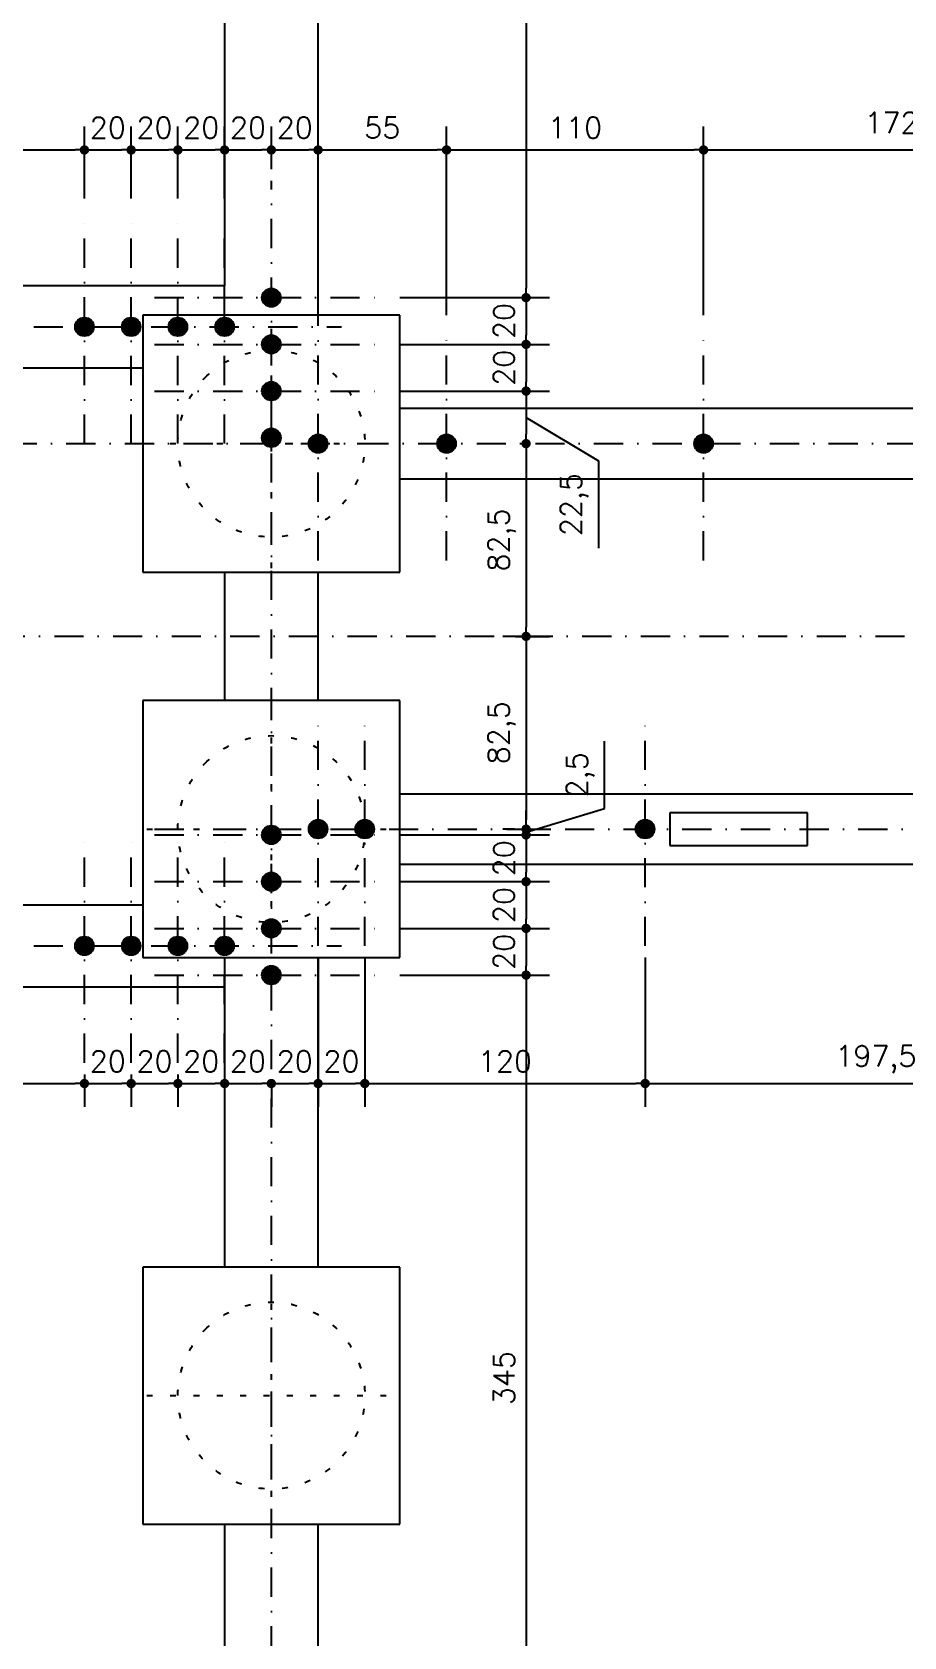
# Model space of a CAD drawing. Extents: x 26375 to 47400, y -1187 to 1911.
# Drawn here: x 28427 to 28801, y 205 to 892 of the extents above; entities that cross this region are included whole.
import ezdxf

# ---------------------------------------------------------------- set-up
doc = ezdxf.new("R2010")
doc.units = 0
doc.header["$LTSCALE"] = 25
doc.linetypes.add('DASHDOT', pattern=[1, 0.5, -0.25, 0, -0.25])
doc.linetypes.add('ESTILO_TQS_0002', pattern=[0.4, 0.1, -0.3])
for name, color, linetype in [('COTA', 1, 'Continuous'), ('EIXO_AUXILIAR', 1, 'DASHDOT'), ('EIXOS', 1, 'DASHDOT'), ('FERRO', 4, 'Continuous'), ('H7', 1, 'Continuous'), ('PROJ', 252, 'Continuous')]:
    doc.layers.add(name, color=color, linetype=linetype)
doc.styles.add('COTA', font='romans.shx')
doc.dimstyles.new('forma', dxfattribs={"dimtxt": 1.8, "dimasz": 0.8, "dimexe": 2, "dimexo": 1, "dimgap": 1, "dimtad": 1, "dimdec": 1, "dimzin": 9, "dimtxsty": 'COTA', "dimblk1": 'DOT', "dimblk2": 'DOT', "dimsah": 1, "dimcen": 0, "dimdle": 1, "dimclrd": 256, "dimclre": 256, "dimclrt": 2, "dimadec": 0, "dimazin": 0, "dimtfac": 1, "dimtdec": 0, "dimtmove": 0, "dimatfit": 3, "dimfxl": 1, "dimtolj": 1, "dimtzin": 0, "dimarcsym": 0})

# ---------------------------------------------------------------- blocks, each defined once
blk = doc.blocks.new('GR-1414')
at = {"layer": 'H7'}
blk.add_hatch(color=256, dxfattribs=at).paths.add_polyline_path([(4, 0, 1), (-4, 0, 1)])
at = {"layer": 'FERRO', "linetype": 'Continuous'}
blk.add_circle((0, 0), 4, dxfattribs=at)
blk = doc.blocks.new('GR-1409')
at = {"layer": 'H7'}
blk.add_hatch(color=256, dxfattribs=at).paths.add_polyline_path([(-4, 0, 1), (4, 0, 1)])
at = {"layer": 'FERRO', "linetype": 'Continuous'}
blk.add_circle((0, 0), 4, dxfattribs=at)
blk = doc.blocks.new('PROJ-FUND')
at = {"layer": 'PROJ'}
for p, q in [((28509.88232900731, 903.0772621536203), (28509.88232900731, 783.0772621536203)), ((28549.88232900731, 770.5772621536203), (28549.88232900731, 903.0772621536203)), ((28509.88232900731, 783.0772621536203), (28294.88232900731, 783.0772621536203)), ((28509.88232900731, 770.5772621536203), (28509.88232900731, 783.0772621536203)), ((28332.38232900731, 748.0772621536203), (28474.88232900731, 748.0772621536203)), ((28837.38232900731, 730.5772621536203), (28584.88232900731, 730.5772621536203)), ((28584.88232900731, 700.5772621536203), (28837.38232900731, 700.5772621536203)), ((28509.88232900731, 660.5772621536203), (28509.88232900731, 605.5772621536203)), ((28549.88232900731, 605.5772621536203), (28549.88232900731, 660.5772621536203)), ((28729.88232900731, 565.5772621536203), (28584.88232900731, 565.5772621536203)), ((28837.38232900731, 565.5772621536203), (28729.88232900731, 565.5772621536203)), ((28584.88232900731, 535.5772621536203), (28729.88232900731, 535.5772621536203)), ((28729.88232900731, 535.5772621536203), (28837.38232900731, 535.5772621536203)), ((28474.88232900731, 518.0772621536203), (28417.38232900731, 518.0772621536203)), ((28509.88232900731, 495.5772621536203), (28509.88232900731, 483.0772621536203)), ((28549.88232900731, 363.0772621536203), (28549.88232900731, 495.5772621536203)), ((28294.88232900731, 483.0772621536203), (28509.88232900731, 483.0772621536203)), ((28509.88232900731, 483.0772621536203), (28509.88232900731, 363.0772621536203)), ((28509.88232900731, 253.0772621536203), (28509.88232900731, 115.5772621536203)), ((28549.88232900731, 115.5772621536203), (28549.88232900731, 253.0772621536203))]:
    blk.add_line(p, q, dxfattribs=at)
at = {"layer": 'PROJ', "linetype": 'Continuous'}
for p, q in [((28584.88232900731, 770.5772621536203), (28474.88232900731, 770.5772621536203)), ((28474.88232900731, 770.5772621536203), (28474.88232900731, 660.5772621536203)), ((28584.88232900731, 660.5772621536203), (28584.88232900731, 770.5772621536203)), ((28474.88232900731, 660.5772621536203), (28584.88232900731, 660.5772621536203)), ((28584.88232900731, 605.5772621536203), (28474.88232900731, 605.5772621536203)), ((28474.88232900731, 605.5772621536203), (28474.88232900731, 495.5772621536203)), ((28584.88232900731, 495.5772621536203), (28584.88232900731, 605.5772621536203)), ((28759.38232900731, 557.5772621536203), (28700.38232900731, 557.5772621536203)), ((28700.38232900731, 557.5772621536203), (28700.38232900731, 543.5772621536203)), ((28759.38232900731, 543.5772621536203), (28759.38232900731, 557.5772621536203)), ((28700.38232900731, 543.5772621536203), (28759.38232900731, 543.5772621536203)), ((28474.88232900731, 495.5772621536203), (28584.88232900731, 495.5772621536203)), ((28584.88232900731, 363.0772621536203), (28474.88232900731, 363.0772621536203)), ((28474.88232900731, 363.0772621536203), (28474.88232900731, 253.0772621536203)), ((28584.88232900731, 253.0772621536203), (28584.88232900731, 363.0772621536203)), ((28474.88232900731, 253.0772621536203), (28584.88232900731, 253.0772621536203))]:
    blk.add_line(p, q, dxfattribs=at)
at = {"layer": 'PROJ', "linetype": 'ESTILO_TQS_0002'}
for p, q in [((28529.88232900731, 662.2572621536202), (28529.88232900731, 768.8972621536203)), ((28476.56232900731, 715.5772621536203), (28583.20232900731, 715.5772621536203)), ((28529.88232900731, 497.2572621536203), (28529.88232900731, 603.8972621536203)), ((28476.56232900731, 550.5772621536203), (28583.20232900731, 550.5772621536203)), ((28529.88232900731, 254.7572621536203), (28529.88232900731, 361.3972621536203)), ((28476.56232900731, 308.0772621536203), (28583.20232900731, 308.0772621536203))]:
    blk.add_line(p, q, dxfattribs=at)
for centre in [(28529.88232900731, 715.5772621536203), (28529.88232900731, 550.5772621536203), (28529.88232900731, 308.0772621536203)]:
    blk.add_ellipse(centre, major_axis=(-28.28427124746251, 28.28427124746251), ratio=0.9999999999999565, start_param=3.926990816987264, end_param=10.21017612416685, dxfattribs=at)
blk = doc.blocks.new('_Dot')
at = {"color": 0, "linetype": 'ByBlock', "lineweight": -2}
blk.add_line((-0.5, 0), (-1, 0), dxfattribs=at)
at = {"color": 0, "linetype": 'ByBlock', "const_width": 0.5}
blk.add_lwpolyline([(-0.25, 0, 1), (0.25, 0, 1)], format="xyb", close=True, dxfattribs=at)
blk = doc.blocks.new('*D869')
at = {"layer": 'COTA', "lineweight": -2, "transparency": 16777216}
for p, q in [((28312.38232899613, 820.5767024530141), (28312.38232899613, 851.2914694436881)), ((28449.88232900102, 820.5767025658442), (28449.88232900102, 851.2914694436881)), ((28316.38232899613, 841.2914694436881), (28445.88232900102, 841.2914694436881))]:
    blk.add_line(p, q, dxfattribs=at)
at = {"layer": 'Defpoints', "color": 0, "transparency": 16777216}
for p in [(28449.88232900102, 841.2914694436881), (28312.38232899613, 815.5767024530141), (28449.88232900102, 815.5767025658442)]:
    blk.add_point(p, dxfattribs=at)
at = {"layer": 'COTA', "lineweight": -2, "transparency": 16777216, "xscale": 4, "yscale": 4, "zscale": 4, "rotation": 180}
blk.add_blockref('_Dot', (28312.38232899613, 841.2914694436881), dxfattribs=at)
at = {"layer": 'COTA', "lineweight": -2, "transparency": 16777216, "xscale": 4, "yscale": 4, "zscale": 4}
blk.add_blockref('_Dot', (28449.88232900102, 841.2914694436881), dxfattribs=at)
at = {"layer": 'COTA', "color": 2, "transparency": 16777216, "insert": (28381.13232899857, 851.648612300831), "char_height": 9, "attachment_point": 5, "style": 'COTA'}
blk.add_mtext('\\A1;137,5 ', dxfattribs=at)
blk = doc.blocks.new('*D870')
at = {"layer": 'COTA', "lineweight": -2, "transparency": 16777216}
for p, q in [((28449.88232900102, 820.5767025658442), (28449.88232900102, 851.2914694436881)), ((28469.88232900102, 820.5767025658442), (28469.88232900102, 851.2914694436881)), ((28453.88232900102, 841.2914694436881), (28465.88232900102, 841.2914694436881))]:
    blk.add_line(p, q, dxfattribs=at)
at = {"layer": 'Defpoints', "color": 0, "transparency": 16777216}
for p in [(28469.88232900102, 841.2914694436881), (28449.88232900102, 815.5767025658442), (28469.88232900102, 815.5767025658442)]:
    blk.add_point(p, dxfattribs=at)
at = {"layer": 'COTA', "lineweight": -2, "transparency": 16777216, "xscale": 4, "yscale": 4, "zscale": 4, "rotation": 180}
blk.add_blockref('_Dot', (28449.88232900102, 841.2914694436881), dxfattribs=at)
at = {"layer": 'COTA', "lineweight": -2, "transparency": 16777216, "xscale": 4, "yscale": 4, "zscale": 4}
blk.add_blockref('_Dot', (28469.88232900102, 841.2914694436881), dxfattribs=at)
at = {"layer": 'COTA', "color": 2, "transparency": 16777216, "insert": (28459.88232900102, 850.7914694436881), "char_height": 9, "attachment_point": 5, "style": 'COTA'}
blk.add_mtext('\\A1;20 ', dxfattribs=at)
blk = doc.blocks.new('*D871')
at = {"layer": 'COTA', "lineweight": -2, "transparency": 16777216}
for p, q in [((28469.88232900102, 820.5767025658442), (28469.88232900102, 851.2914694436881)), ((28489.88232900102, 820.5767025658442), (28489.88232900102, 851.2914694436881)), ((28473.88232900102, 841.2914694436881), (28485.88232900102, 841.2914694436881))]:
    blk.add_line(p, q, dxfattribs=at)
at = {"layer": 'Defpoints', "color": 0, "transparency": 16777216}
for p in [(28489.88232900102, 841.2914694436881), (28469.88232900102, 815.5767025658442), (28489.88232900102, 815.5767025658442)]:
    blk.add_point(p, dxfattribs=at)
at = {"layer": 'COTA', "lineweight": -2, "transparency": 16777216, "xscale": 4, "yscale": 4, "zscale": 4, "rotation": 180}
blk.add_blockref('_Dot', (28469.88232900102, 841.2914694436881), dxfattribs=at)
at = {"layer": 'COTA', "lineweight": -2, "transparency": 16777216, "xscale": 4, "yscale": 4, "zscale": 4}
blk.add_blockref('_Dot', (28489.88232900102, 841.2914694436881), dxfattribs=at)
at = {"layer": 'COTA', "color": 2, "transparency": 16777216, "insert": (28479.88232900102, 850.7914694436881), "char_height": 9, "attachment_point": 5, "style": 'COTA'}
blk.add_mtext('\\A1;20 ', dxfattribs=at)
blk = doc.blocks.new('*D872')
at = {"layer": 'COTA', "lineweight": -2, "transparency": 16777216}
for p, q in [((28489.88232900102, 820.5767025658442), (28489.88232900102, 851.2914694436881)), ((28509.88232900102, 820.5767025677069), (28509.88232900102, 851.2914694436881)), ((28493.88232900102, 841.2914694436881), (28505.88232900102, 841.2914694436881))]:
    blk.add_line(p, q, dxfattribs=at)
at = {"layer": 'Defpoints', "color": 0, "transparency": 16777216}
for p in [(28509.88232900102, 841.2914694436881), (28489.88232900102, 815.5767025658442), (28509.88232900102, 815.5767025677069)]:
    blk.add_point(p, dxfattribs=at)
at = {"layer": 'COTA', "lineweight": -2, "transparency": 16777216, "xscale": 4, "yscale": 4, "zscale": 4, "rotation": 180}
blk.add_blockref('_Dot', (28489.88232900102, 841.2914694436881), dxfattribs=at)
at = {"layer": 'COTA', "lineweight": -2, "transparency": 16777216, "xscale": 4, "yscale": 4, "zscale": 4}
blk.add_blockref('_Dot', (28509.88232900102, 841.2914694436881), dxfattribs=at)
at = {"layer": 'COTA', "color": 2, "transparency": 16777216, "insert": (28499.88232900102, 850.7914694436881), "char_height": 9, "attachment_point": 5, "style": 'COTA'}
blk.add_mtext('\\A1;20 ', dxfattribs=at)
blk = doc.blocks.new('*D873')
at = {"layer": 'COTA', "lineweight": -2, "transparency": 16777216}
for p, q in [((28509.88232900102, 820.5767025677069), (28509.88232900102, 851.2914694436881)), ((28529.88232900029, 833.0767023754252), (28529.88232900029, 851.2914694436881)), ((28513.88232900102, 841.2914694436881), (28525.88232900029, 841.2914694436881))]:
    blk.add_line(p, q, dxfattribs=at)
at = {"layer": 'Defpoints', "color": 0, "transparency": 16777216}
for p in [(28529.88232900029, 841.2914694436881), (28529.88232900029, 828.0767023754252), (28509.88232900102, 815.5767025677069)]:
    blk.add_point(p, dxfattribs=at)
at = {"layer": 'COTA', "lineweight": -2, "transparency": 16777216, "xscale": 4, "yscale": 4, "zscale": 4, "rotation": 180}
blk.add_blockref('_Dot', (28509.88232900102, 841.2914694436881), dxfattribs=at)
at = {"layer": 'COTA', "lineweight": -2, "transparency": 16777216, "xscale": 4, "yscale": 4, "zscale": 4}
blk.add_blockref('_Dot', (28529.88232900029, 841.2914694436881), dxfattribs=at)
at = {"layer": 'COTA', "color": 2, "transparency": 16777216, "insert": (28519.88232900066, 850.7914694436881), "char_height": 9, "attachment_point": 5, "style": 'COTA'}
blk.add_mtext('\\A1;20 ', dxfattribs=at)
blk = doc.blocks.new('*D874')
at = {"layer": 'COTA', "lineweight": -2, "transparency": 16777216}
for p, q in [((28529.88232900029, 833.0767023754252), (28529.88232900029, 851.2914694436881)), ((28549.88232900009, 833.0767023754253), (28549.88232900009, 851.2914694436881)), ((28533.88232900029, 841.2914694436881), (28545.88232900009, 841.2914694436881))]:
    blk.add_line(p, q, dxfattribs=at)
at = {"layer": 'Defpoints', "color": 0, "transparency": 16777216}
for p in [(28549.88232900009, 841.2914694436881), (28529.88232900029, 828.0767023754252), (28549.88232900009, 828.0767023754253)]:
    blk.add_point(p, dxfattribs=at)
at = {"layer": 'COTA', "lineweight": -2, "transparency": 16777216, "xscale": 4, "yscale": 4, "zscale": 4, "rotation": 180}
blk.add_blockref('_Dot', (28529.88232900029, 841.2914694436881), dxfattribs=at)
at = {"layer": 'COTA', "lineweight": -2, "transparency": 16777216, "xscale": 4, "yscale": 4, "zscale": 4}
blk.add_blockref('_Dot', (28549.88232900009, 841.2914694436881), dxfattribs=at)
at = {"layer": 'COTA', "color": 2, "transparency": 16777216, "insert": (28539.88232900019, 850.7914694436881), "char_height": 9, "attachment_point": 5, "style": 'COTA'}
blk.add_mtext('\\A1;20 ', dxfattribs=at)
blk = doc.blocks.new('*D875')
at = {"layer": 'COTA', "lineweight": -2, "transparency": 16777216}
for p, q in [((28604.88232900029, 770.576702566892), (28604.88232900029, 851.2914694436881)), ((28714.88232899989, 770.5767025675905), (28714.88232899989, 851.2914694436881)), ((28608.88232900029, 841.2914694436881), (28710.88232899989, 841.2914694436881))]:
    blk.add_line(p, q, dxfattribs=at)
at = {"layer": 'Defpoints', "color": 0, "transparency": 16777216}
for p in [(28714.88232899989, 841.2914694436881), (28604.88232900029, 765.576702566892), (28714.88232899989, 765.5767025675905)]:
    blk.add_point(p, dxfattribs=at)
at = {"layer": 'COTA', "lineweight": -2, "transparency": 16777216, "xscale": 4, "yscale": 4, "zscale": 4, "rotation": 180}
blk.add_blockref('_Dot', (28604.88232900029, 841.2914694436881), dxfattribs=at)
at = {"layer": 'COTA', "lineweight": -2, "transparency": 16777216, "xscale": 4, "yscale": 4, "zscale": 4}
blk.add_blockref('_Dot', (28714.88232899989, 841.2914694436881), dxfattribs=at)
at = {"layer": 'COTA', "color": 2, "transparency": 16777216, "insert": (28659.88232900009, 850.7914694436881), "char_height": 9, "attachment_point": 5, "style": 'COTA'}
blk.add_mtext('\\A1;110 ', dxfattribs=at)
blk = doc.blocks.new('*D876')
at = {"layer": 'COTA', "lineweight": -2, "transparency": 16777216}
for p, q in [((28714.88232899989, 770.5767025675905), (28714.88232899989, 851.2914694436881)), ((28887.38232900731, 820.5767025695691), (28887.38232900731, 851.2914694436881)), ((28718.88232899989, 841.2914694436881), (28883.38232900731, 841.2914694436881))]:
    blk.add_line(p, q, dxfattribs=at)
at = {"layer": 'Defpoints', "color": 0, "transparency": 16777216}
for p in [(28887.38232900731, 841.2914694436881), (28887.38232900731, 815.5767025695691), (28714.88232899989, 765.5767025675905)]:
    blk.add_point(p, dxfattribs=at)
at = {"layer": 'COTA', "lineweight": -2, "transparency": 16777216, "xscale": 4, "yscale": 4, "zscale": 4, "rotation": 180}
blk.add_blockref('_Dot', (28714.88232899989, 841.2914694436881), dxfattribs=at)
at = {"layer": 'COTA', "lineweight": -2, "transparency": 16777216, "xscale": 4, "yscale": 4, "zscale": 4}
blk.add_blockref('_Dot', (28887.38232900731, 841.2914694436881), dxfattribs=at)
at = {"layer": 'COTA', "color": 2, "transparency": 16777216, "insert": (28801.1323290036, 851.648612300831), "char_height": 9, "attachment_point": 5, "style": 'COTA'}
blk.add_mtext('\\A1;172,5 ', dxfattribs=at)
blk = doc.blocks.new('*D898')
at = {"layer": 'COTA', "lineweight": -2, "transparency": 16777216}
for p, q in [((28549.88232900731, 825.4669771639352), (28549.88232900731, 851.2914694436881)), ((28604.88232900029, 825.4669771639352), (28604.88232900029, 851.2914694436881)), ((28553.88232900731, 841.2914694436881), (28600.88232900029, 841.2914694436881))]:
    blk.add_line(p, q, dxfattribs=at)
at = {"layer": 'Defpoints', "color": 0, "transparency": 16777216}
for p in [(28604.88232900029, 841.2914694436881), (28549.88232900731, 820.4669771639352), (28604.88232900029, 820.4669771639352)]:
    blk.add_point(p, dxfattribs=at)
at = {"layer": 'COTA', "lineweight": -2, "transparency": 16777216, "xscale": 4, "yscale": 4, "zscale": 4, "rotation": 180}
blk.add_blockref('_Dot', (28549.88232900731, 841.2914694436881), dxfattribs=at)
at = {"layer": 'COTA', "lineweight": -2, "transparency": 16777216, "xscale": 4, "yscale": 4, "zscale": 4}
blk.add_blockref('_Dot', (28604.88232900029, 841.2914694436881), dxfattribs=at)
at = {"layer": 'COTA', "color": 2, "transparency": 16777216, "insert": (28577.38232900381, 850.7914694436881), "char_height": 9, "attachment_point": 5, "style": 'COTA'}
blk.add_mtext('\\A1;55 ', dxfattribs=at)
blk = doc.blocks.new('*D907')
at = {"layer": 'COTA', "lineweight": -2, "transparency": 16777216}
for p, q in [((28312.38232899613, 445.5772620370672), (28312.38232899613, 431.6655467054848)), ((28316.38232899613, 441.6655467054848), (28445.88232900102, 441.6655467054848)), ((28449.88232900102, 445.5772621508268), (28449.88232900102, 431.6655467054848))]:
    blk.add_line(p, q, dxfattribs=at)
at = {"layer": 'Defpoints', "color": 0, "transparency": 16777216}
for p in [(28312.38232899613, 450.5772620370672), (28449.88232900102, 450.5772621508268), (28449.88232900102, 441.6655467054848)]:
    blk.add_point(p, dxfattribs=at)
at = {"layer": 'COTA', "lineweight": -2, "transparency": 16777216, "xscale": 4, "yscale": 4, "zscale": 4, "rotation": 180}
blk.add_blockref('_Dot', (28312.38232899613, 441.6655467054848), dxfattribs=at)
at = {"layer": 'COTA', "lineweight": -2, "transparency": 16777216, "xscale": 4, "yscale": 4, "zscale": 4}
blk.add_blockref('_Dot', (28449.88232900102, 441.6655467054848), dxfattribs=at)
at = {"layer": 'COTA', "color": 2, "transparency": 16777216, "insert": (28381.13232899857, 452.0226895626276), "char_height": 9, "attachment_point": 5, "style": 'COTA'}
blk.add_mtext('\\A1;137,5 ', dxfattribs=at)
blk = doc.blocks.new('*D908')
at = {"layer": 'COTA', "lineweight": -2, "transparency": 16777216}
for p, q in [((28449.88232900102, 445.5772621508268), (28449.88232900102, 431.6655467054848)), ((28453.88232900102, 441.6655467054848), (28465.88232900009, 441.6655467054848)), ((28469.88232900009, 445.5772621498954), (28469.88232900009, 431.6655467054848))]:
    blk.add_line(p, q, dxfattribs=at)
at = {"layer": 'Defpoints', "color": 0, "transparency": 16777216}
for p in [(28449.88232900102, 450.5772621508268), (28469.88232900009, 450.5772621498954), (28469.88232900009, 441.6655467054848)]:
    blk.add_point(p, dxfattribs=at)
at = {"layer": 'COTA', "lineweight": -2, "transparency": 16777216, "xscale": 4, "yscale": 4, "zscale": 4, "rotation": 180}
blk.add_blockref('_Dot', (28449.88232900102, 441.6655467054848), dxfattribs=at)
at = {"layer": 'COTA', "lineweight": -2, "transparency": 16777216, "xscale": 4, "yscale": 4, "zscale": 4}
blk.add_blockref('_Dot', (28469.88232900009, 441.6655467054848), dxfattribs=at)
at = {"layer": 'COTA', "color": 2, "transparency": 16777216, "insert": (28459.88232900056, 451.1655467054848), "char_height": 9, "attachment_point": 5, "style": 'COTA'}
blk.add_mtext('\\A1;20 ', dxfattribs=at)
blk = doc.blocks.new('*D909')
at = {"layer": 'COTA', "lineweight": -2, "transparency": 16777216}
for p, q in [((28469.88232900009, 445.5772621498954), (28469.88232900009, 431.6655467054848)), ((28473.88232900009, 441.6655467054848), (28485.88232900102, 441.6655467054848)), ((28489.88232900102, 445.5772621498954), (28489.88232900102, 431.6655467054848))]:
    blk.add_line(p, q, dxfattribs=at)
at = {"layer": 'Defpoints', "color": 0, "transparency": 16777216}
for p in [(28469.88232900009, 450.5772621498954), (28489.88232900102, 450.5772621498954), (28489.88232900102, 441.6655467054848)]:
    blk.add_point(p, dxfattribs=at)
at = {"layer": 'COTA', "lineweight": -2, "transparency": 16777216, "xscale": 4, "yscale": 4, "zscale": 4, "rotation": 180}
blk.add_blockref('_Dot', (28469.88232900009, 441.6655467054848), dxfattribs=at)
at = {"layer": 'COTA', "lineweight": -2, "transparency": 16777216, "xscale": 4, "yscale": 4, "zscale": 4}
blk.add_blockref('_Dot', (28489.88232900102, 441.6655467054848), dxfattribs=at)
at = {"layer": 'COTA', "color": 2, "transparency": 16777216, "insert": (28479.88232900056, 451.1655467054848), "char_height": 9, "attachment_point": 5, "style": 'COTA'}
blk.add_mtext('\\A1;20 ', dxfattribs=at)
blk = doc.blocks.new('*D910')
at = {"layer": 'COTA', "lineweight": -2, "transparency": 16777216}
for p, q in [((28489.88232900102, 445.5772621498954), (28489.88232900102, 431.6655467054848)), ((28493.88232900102, 441.6655467054848), (28505.88232900102, 441.6655467054848)), ((28509.88232900102, 445.5772621501301), (28509.88232900102, 431.6655467054848))]:
    blk.add_line(p, q, dxfattribs=at)
at = {"layer": 'Defpoints', "color": 0, "transparency": 16777216}
for p in [(28489.88232900102, 450.5772621498954), (28509.88232900102, 450.5772621501301), (28509.88232900102, 441.6655467054848)]:
    blk.add_point(p, dxfattribs=at)
at = {"layer": 'COTA', "lineweight": -2, "transparency": 16777216, "xscale": 4, "yscale": 4, "zscale": 4, "rotation": 180}
blk.add_blockref('_Dot', (28489.88232900102, 441.6655467054848), dxfattribs=at)
at = {"layer": 'COTA', "lineweight": -2, "transparency": 16777216, "xscale": 4, "yscale": 4, "zscale": 4}
blk.add_blockref('_Dot', (28509.88232900102, 441.6655467054848), dxfattribs=at)
at = {"layer": 'COTA', "color": 2, "transparency": 16777216, "insert": (28499.88232900102, 451.1655467054848), "char_height": 9, "attachment_point": 5, "style": 'COTA'}
blk.add_mtext('\\A1;20 ', dxfattribs=at)
blk = doc.blocks.new('*D911')
at = {"layer": 'COTA', "lineweight": -2, "transparency": 16777216}
for p, q in [((28509.88232900102, 445.5772621501301), (28509.88232900102, 431.6655467054848)), ((28513.88232900102, 441.6655467054848), (28525.88232900029, 441.6655467054848)), ((28529.88232900029, 439.7816105214628), (28529.88232900029, 431.6655467054848))]:
    blk.add_line(p, q, dxfattribs=at)
at = {"layer": 'Defpoints', "color": 0, "transparency": 16777216}
for p in [(28509.88232900102, 450.5772621501301), (28529.88232900029, 444.7816105214628), (28529.88232900029, 441.6655467054848)]:
    blk.add_point(p, dxfattribs=at)
at = {"layer": 'COTA', "lineweight": -2, "transparency": 16777216, "xscale": 4, "yscale": 4, "zscale": 4, "rotation": 180}
blk.add_blockref('_Dot', (28509.88232900102, 441.6655467054848), dxfattribs=at)
at = {"layer": 'COTA', "lineweight": -2, "transparency": 16777216, "xscale": 4, "yscale": 4, "zscale": 4}
blk.add_blockref('_Dot', (28529.88232900029, 441.6655467054848), dxfattribs=at)
at = {"layer": 'COTA', "color": 2, "transparency": 16777216, "insert": (28519.88232900066, 451.1655467054848), "char_height": 9, "attachment_point": 5, "style": 'COTA'}
blk.add_mtext('\\A1;20 ', dxfattribs=at)
blk = doc.blocks.new('*D912')
at = {"layer": 'COTA', "lineweight": -2, "transparency": 16777216}
for p, q in [((28549.88232899916, 495.5766312770124), (28549.88232899916, 431.6655467054848)), ((28529.88232900029, 439.7816105214628), (28529.88232900029, 431.6655467054848)), ((28533.88232900029, 441.6655467054848), (28545.88232899916, 441.6655467054848))]:
    blk.add_line(p, q, dxfattribs=at)
at = {"layer": 'Defpoints', "color": 0, "transparency": 16777216}
for p in [(28549.88232899916, 500.5766312770124), (28529.88232900029, 444.7816105214628), (28549.88232899916, 441.6655467054848)]:
    blk.add_point(p, dxfattribs=at)
at = {"layer": 'COTA', "lineweight": -2, "transparency": 16777216, "xscale": 4, "yscale": 4, "zscale": 4, "rotation": 180}
blk.add_blockref('_Dot', (28529.88232900029, 441.6655467054848), dxfattribs=at)
at = {"layer": 'COTA', "lineweight": -2, "transparency": 16777216, "xscale": 4, "yscale": 4, "zscale": 4}
blk.add_blockref('_Dot', (28549.88232899916, 441.6655467054848), dxfattribs=at)
at = {"layer": 'COTA', "color": 2, "transparency": 16777216, "insert": (28539.88232899973, 451.1655467054848), "char_height": 9, "attachment_point": 5, "style": 'COTA'}
blk.add_mtext('\\A1;20 ', dxfattribs=at)
blk = doc.blocks.new('*D913')
at = {"layer": 'COTA', "lineweight": -2, "transparency": 16777216}
for p, q in [((28549.88232899916, 495.5766312770124), (28549.88232899916, 431.6655467054848)), ((28569.88232898741, 495.5760004004043), (28569.88232898741, 431.6655467054848)), ((28553.88232899916, 441.6655467054848), (28565.88232898741, 441.6655467054848))]:
    blk.add_line(p, q, dxfattribs=at)
at = {"layer": 'Defpoints', "color": 0, "transparency": 16777216}
for p in [(28549.88232899916, 500.5766312770124), (28569.88232898741, 500.5760004004043), (28569.88232898741, 441.6655467054848)]:
    blk.add_point(p, dxfattribs=at)
at = {"layer": 'COTA', "lineweight": -2, "transparency": 16777216, "xscale": 4, "yscale": 4, "zscale": 4, "rotation": 180}
blk.add_blockref('_Dot', (28549.88232899916, 441.6655467054848), dxfattribs=at)
at = {"layer": 'COTA', "lineweight": -2, "transparency": 16777216, "xscale": 4, "yscale": 4, "zscale": 4}
blk.add_blockref('_Dot', (28569.88232898741, 441.6655467054848), dxfattribs=at)
at = {"layer": 'COTA', "color": 2, "transparency": 16777216, "insert": (28559.88232899328, 451.1655467054848), "char_height": 9, "attachment_point": 5, "style": 'COTA'}
blk.add_mtext('\\A1;20 ', dxfattribs=at)
blk = doc.blocks.new('*D914')
at = {"layer": 'COTA', "lineweight": -2, "transparency": 16777216}
for p, q in [((28569.88232898741, 495.5760004004043), (28569.88232898741, 431.6655467054848)), ((28689.88232900195, 495.5772621508268), (28689.88232900195, 431.6655467054848)), ((28573.88232898741, 441.6655467054848), (28685.88232900195, 441.6655467054848))]:
    blk.add_line(p, q, dxfattribs=at)
at = {"layer": 'Defpoints', "color": 0, "transparency": 16777216}
for p in [(28569.88232898741, 500.5760004004043), (28689.88232900195, 500.5772621508268), (28689.88232900195, 441.6655467054848)]:
    blk.add_point(p, dxfattribs=at)
at = {"layer": 'COTA', "lineweight": -2, "transparency": 16777216, "xscale": 4, "yscale": 4, "zscale": 4, "rotation": 180}
blk.add_blockref('_Dot', (28569.88232898741, 441.6655467054848), dxfattribs=at)
at = {"layer": 'COTA', "lineweight": -2, "transparency": 16777216, "xscale": 4, "yscale": 4, "zscale": 4}
blk.add_blockref('_Dot', (28689.88232900195, 441.6655467054848), dxfattribs=at)
at = {"layer": 'COTA', "color": 2, "transparency": 16777216, "insert": (28629.88232899468, 451.1655467054848), "char_height": 9, "attachment_point": 5, "style": 'COTA'}
blk.add_mtext('\\A1;120 ', dxfattribs=at)
blk = doc.blocks.new('*D915')
at = {"layer": 'COTA', "lineweight": -2, "transparency": 16777216}
for p, q in [((28689.88232900195, 495.5772621508268), (28689.88232900195, 431.6655467054848)), ((28693.88232900195, 441.6655467054848), (28883.38235998377, 441.6655467054848)), ((28887.38235998377, 445.5773384393519), (28887.38235998377, 431.6655467054848))]:
    blk.add_line(p, q, dxfattribs=at)
at = {"layer": 'Defpoints', "color": 0, "transparency": 16777216}
for p in [(28689.88232900195, 500.5772621508268), (28887.38235998377, 450.5773384393519), (28887.38235998377, 441.6655467054848)]:
    blk.add_point(p, dxfattribs=at)
at = {"layer": 'COTA', "lineweight": -2, "transparency": 16777216, "xscale": 4, "yscale": 4, "zscale": 4, "rotation": 180}
blk.add_blockref('_Dot', (28689.88232900195, 441.6655467054848), dxfattribs=at)
at = {"layer": 'COTA', "lineweight": -2, "transparency": 16777216, "xscale": 4, "yscale": 4, "zscale": 4}
blk.add_blockref('_Dot', (28887.38235998377, 441.6655467054848), dxfattribs=at)
at = {"layer": 'COTA', "color": 2, "transparency": 16777216, "insert": (28788.63234449286, 452.0226895626276), "char_height": 9, "attachment_point": 5, "style": 'COTA'}
blk.add_mtext('\\A1;197,5 ', dxfattribs=at)
blk = doc.blocks.new('*D1022')
at = {"layer": 'COTA', "lineweight": -2, "transparency": 16777216}
for p, q in [((28652.57032922135, 1200.577204545128), (28628.91960726766, 1200.577204545128)), ((28638.91960726766, 1196.577204545128), (28638.91960726766, 782.0771551587281)), ((28584.88232899519, 778.0771551587281), (28648.91960726766, 778.0771551587281))]:
    blk.add_line(p, q, dxfattribs=at)
at = {"layer": 'Defpoints', "color": 0, "transparency": 16777216}
for p in [(28657.57032922135, 1200.577204545128), (28579.88232899519, 778.0771551587281), (28638.91960726766, 778.0771551587281)]:
    blk.add_point(p, dxfattribs=at)
at = {"layer": 'COTA', "lineweight": -2, "transparency": 16777216, "xscale": 4, "yscale": 4, "zscale": 4}
for p, rotation in [((28638.91960726766, 1200.577204545128), 90), ((28638.91960726766, 778.0771551587281), 270)]:
    blk.add_blockref('_Dot', p, dxfattribs=dict(at, rotation=rotation))
at = {"layer": 'COTA', "color": 2, "transparency": 16777216, "insert": (28628.56246441051, 989.3271798519197), "char_height": 9, "attachment_point": 5, "rotation": 90, "style": 'COTA'}
blk.add_mtext('\\A1;422,5 ', dxfattribs=at)
blk = doc.blocks.new('*D1023')
at = {"layer": 'COTA', "lineweight": -2, "transparency": 16777216}
for p, q in [((28584.88232899519, 778.0771551587281), (28648.9196072677, 778.0771551587281)), ((28638.9196072677, 774.0771551587281), (28638.9196072677, 762.0771551587279)), ((28584.88232899519, 758.0771551587279), (28648.9196072677, 758.0771551587279))]:
    blk.add_line(p, q, dxfattribs=at)
at = {"layer": 'Defpoints', "color": 0, "transparency": 16777216}
for p in [(28579.88232899519, 778.0771551587281), (28579.88232899519, 758.0771551587279), (28638.9196072677, 758.0771551587279)]:
    blk.add_point(p, dxfattribs=at)
at = {"layer": 'COTA', "lineweight": -2, "transparency": 16777216, "xscale": 4, "yscale": 4, "zscale": 4}
for p, rotation in [((28638.9196072677, 778.0771551587281), 90), ((28638.9196072677, 758.0771551587279), 270)]:
    blk.add_blockref('_Dot', p, dxfattribs=dict(at, rotation=rotation))
at = {"layer": 'COTA', "color": 2, "transparency": 16777216, "insert": (28629.41960726769, 768.077155158728), "char_height": 9, "attachment_point": 5, "rotation": 90, "style": 'COTA'}
blk.add_mtext('\\A1;20 ', dxfattribs=at)
blk = doc.blocks.new('*D1024')
at = {"layer": 'COTA', "lineweight": -2, "transparency": 16777216}
for p, q in [((28584.88232899519, 758.0771551587279), (28648.91960726773, 758.0771551587279)), ((28638.91960726773, 754.0771551587279), (28638.91960726773, 742.0771551587279)), ((28584.88232900221, 738.0771551587279), (28648.91960726773, 738.0771551587279))]:
    blk.add_line(p, q, dxfattribs=at)
at = {"layer": 'Defpoints', "color": 0, "transparency": 16777216}
for p in [(28579.88232899519, 758.0771551587279), (28579.88232900221, 738.0771551587279), (28638.91960726773, 738.0771551587279)]:
    blk.add_point(p, dxfattribs=at)
at = {"layer": 'COTA', "lineweight": -2, "transparency": 16777216, "xscale": 4, "yscale": 4, "zscale": 4}
for p, rotation in [((28638.91960726773, 758.0771551587279), 90), ((28638.91960726773, 738.0771551587279), 270)]:
    blk.add_blockref('_Dot', p, dxfattribs=dict(at, rotation=rotation))
at = {"layer": 'COTA', "color": 2, "transparency": 16777216, "insert": (28629.41960726772, 748.0771551587279), "char_height": 9, "attachment_point": 5, "rotation": 90, "style": 'COTA'}
blk.add_mtext('\\A1;20 ', dxfattribs=at)
blk = doc.blocks.new('*D1025')
at = {"layer": 'COTA', "lineweight": -2, "transparency": 16777216}
for p, q in [((28584.88232900221, 738.0771551587279), (28648.91960726777, 738.0771551587279)), ((28638.91960726777, 734.0771551587279), (28638.91960726777, 719.5773317503156)), ((28638.91960726777, 726.8272434545217), (28669.91960726772, 708.2301346327635)), ((28643.91959911504, 715.5773317503156), (28648.91960726777, 715.5773317503156)), ((28669.91960726772, 708.2301346327635), (28669.91960726772, 670.801563204192))]:
    blk.add_line(p, q, dxfattribs=at)
at = {"layer": 'Defpoints', "color": 0, "transparency": 16777216}
for p in [(28579.88232900221, 738.0771551587279), (28638.91959911504, 715.5773317503156), (28638.91960726777, 715.5773317503156)]:
    blk.add_point(p, dxfattribs=at)
at = {"layer": 'COTA', "lineweight": -2, "transparency": 16777216, "xscale": 4, "yscale": 4, "zscale": 4}
for p, rotation in [((28638.91960726777, 738.0771551587279), 90), ((28638.91960726777, 715.5773317503156), 270)]:
    blk.add_blockref('_Dot', p, dxfattribs=dict(at, rotation=rotation))
at = {"layer": 'COTA', "color": 2, "transparency": 16777216, "insert": (28659.56246441057, 689.5158489184696), "char_height": 9, "attachment_point": 5, "rotation": 90, "style": 'COTA'}
blk.add_mtext('\\A1;22,5 ', dxfattribs=at)
blk = doc.blocks.new('*D1026')
at = {"layer": 'COTA', "lineweight": -2, "transparency": 16777216}
for p, q in [((28643.91959911504, 715.5773317503156), (28648.91960726779, 715.5773317503156)), ((28638.91960726779, 711.5773317503156), (28638.91960726779, 637.077322677496)), ((28634.41960726778, 633.077322677496), (28648.91960726779, 633.077322677496))]:
    blk.add_line(p, q, dxfattribs=at)
at = {"layer": 'Defpoints', "color": 0, "transparency": 16777216}
for p in [(28638.91959911504, 715.5773317503156), (28629.41960726778, 633.077322677496), (28638.91960726779, 633.077322677496)]:
    blk.add_point(p, dxfattribs=at)
at = {"layer": 'COTA', "lineweight": -2, "transparency": 16777216, "xscale": 4, "yscale": 4, "zscale": 4}
for p, rotation in [((28638.91960726779, 715.5773317503156), 90), ((28638.91960726779, 633.077322677496), 270)]:
    blk.add_blockref('_Dot', p, dxfattribs=dict(at, rotation=rotation))
at = {"layer": 'COTA', "color": 2, "transparency": 16777216, "insert": (28628.56246441064, 674.3273272138975), "char_height": 9, "attachment_point": 5, "rotation": 90, "style": 'COTA'}
blk.add_mtext('\\A1;82,5 ', dxfattribs=at)
blk = doc.blocks.new('*D1027')
at = {"layer": 'COTA', "lineweight": -2, "transparency": 16777216}
for p, q in [((28672.49103583923, 559.3986631446064), (28672.49103583923, 588.2558060017493)), ((28638.9196072678, 549.3272345731779), (28672.49103583923, 559.3986631446064)), ((28638.9196072678, 554.5773136046922), (28638.9196072678, 558.5773136046922)), ((28632.34542197893, 550.5773136046922), (28648.9196072678, 550.5773136046922)), ((28638.9196072678, 550.5773136046922), (28638.9196072678, 548.0771555416634)), ((28638.9196072678, 550.5773136046922), (28638.9196072678, 548.0771555416634)), ((28584.88232900923, 548.0771555416634), (28648.9196072678, 548.0771555416634)), ((28638.9196072678, 544.0771555416634), (28638.9196072678, 540.0771555416634))]:
    blk.add_line(p, q, dxfattribs=at)
at = {"layer": 'Defpoints', "color": 0, "transparency": 16777216}
for p in [(28627.34542197893, 550.5773136046922), (28579.88232900923, 548.0771555416634), (28638.9196072678, 548.0771555416634)]:
    blk.add_point(p, dxfattribs=at)
at = {"layer": 'COTA', "lineweight": -2, "transparency": 16777216, "xscale": 4, "yscale": 4, "zscale": 4}
for p, rotation in [((28638.9196072678, 550.5773136046922), 270), ((28638.9196072678, 548.0771555416634), 90)]:
    blk.add_blockref('_Dot', p, dxfattribs=dict(at, rotation=rotation))
at = {"layer": 'COTA', "color": 2, "transparency": 16777216, "insert": (28662.13389298208, 573.8272345731697), "char_height": 9, "attachment_point": 5, "rotation": 90, "style": 'COTA'}
blk.add_mtext('\\A1;2,5 ', dxfattribs=at)
blk = doc.blocks.new('*D1028')
at = {"layer": 'COTA', "lineweight": -2, "transparency": 16777216}
for p, q in [((28584.88232900923, 548.0771555416634), (28648.91960726785, 548.0771555416634)), ((28638.91960726785, 544.0771555416634), (28638.91960726785, 532.0771555416634)), ((28584.88232900923, 528.0771555416634), (28648.91960726785, 528.0771555416634))]:
    blk.add_line(p, q, dxfattribs=at)
at = {"layer": 'Defpoints', "color": 0, "transparency": 16777216}
for p in [(28579.88232900923, 548.0771555416634), (28579.88232900923, 528.0771555416634), (28638.91960726785, 528.0771555416634)]:
    blk.add_point(p, dxfattribs=at)
at = {"layer": 'COTA', "lineweight": -2, "transparency": 16777216, "xscale": 4, "yscale": 4, "zscale": 4}
for p, rotation in [((28638.91960726785, 548.0771555416634), 90), ((28638.91960726785, 528.0771555416634), 270)]:
    blk.add_blockref('_Dot', p, dxfattribs=dict(at, rotation=rotation))
at = {"layer": 'COTA', "color": 2, "transparency": 16777216, "insert": (28629.41960726783, 538.0771555416634), "char_height": 9, "attachment_point": 5, "rotation": 90, "style": 'COTA'}
blk.add_mtext('\\A1;20 ', dxfattribs=at)
blk = doc.blocks.new('*D1029')
at = {"layer": 'COTA', "lineweight": -2, "transparency": 16777216}
for p, q in [((28584.88232900923, 528.0771555416634), (28648.91960726788, 528.0771555416634)), ((28638.91960726788, 524.0771555416634), (28638.91960726788, 512.0771555416634)), ((28584.88232900923, 508.0771555416634), (28648.91960726788, 508.0771555416634))]:
    blk.add_line(p, q, dxfattribs=at)
at = {"layer": 'Defpoints', "color": 0, "transparency": 16777216}
for p in [(28579.88232900923, 528.0771555416634), (28579.88232900923, 508.0771555416634), (28638.91960726788, 508.0771555416634)]:
    blk.add_point(p, dxfattribs=at)
at = {"layer": 'COTA', "lineweight": -2, "transparency": 16777216, "xscale": 4, "yscale": 4, "zscale": 4}
for p, rotation in [((28638.91960726788, 528.0771555416634), 90), ((28638.91960726788, 508.0771555416634), 270)]:
    blk.add_blockref('_Dot', p, dxfattribs=dict(at, rotation=rotation))
at = {"layer": 'COTA', "color": 2, "transparency": 16777216, "insert": (28629.41960726786, 518.0771555416634), "char_height": 9, "attachment_point": 5, "rotation": 90, "style": 'COTA'}
blk.add_mtext('\\A1;20 ', dxfattribs=at)
blk = doc.blocks.new('*D1030')
at = {"layer": 'COTA', "lineweight": -2, "transparency": 16777216}
for p, q in [((28584.88232900923, 508.0771555416634), (28648.9196072679, 508.0771555416634)), ((28638.9196072679, 504.0771555416634), (28638.9196072679, 492.0771555416634)), ((28584.88232900923, 488.0771555416634), (28648.9196072679, 488.0771555416634))]:
    blk.add_line(p, q, dxfattribs=at)
at = {"layer": 'Defpoints', "color": 0, "transparency": 16777216}
for p in [(28579.88232900923, 508.0771555416634), (28579.88232900923, 488.0771555416634), (28638.9196072679, 488.0771555416634)]:
    blk.add_point(p, dxfattribs=at)
at = {"layer": 'COTA', "lineweight": -2, "transparency": 16777216, "xscale": 4, "yscale": 4, "zscale": 4}
for p, rotation in [((28638.9196072679, 508.0771555416634), 90), ((28638.9196072679, 488.0771555416634), 270)]:
    blk.add_blockref('_Dot', p, dxfattribs=dict(at, rotation=rotation))
at = {"layer": 'COTA', "color": 2, "transparency": 16777216, "insert": (28629.41960726789, 498.0771555416634), "char_height": 9, "attachment_point": 5, "rotation": 90, "style": 'COTA'}
blk.add_mtext('\\A1;20 ', dxfattribs=at)
blk = doc.blocks.new('*D1031')
at = {"layer": 'COTA', "lineweight": -2, "transparency": 16777216}
for p, q in [((28584.88232900923, 488.0771555416634), (28648.91960726792, 488.0771555416634)), ((28638.91960726792, 484.0771555416634), (28638.91960726792, 147.0771555416632)), ((28584.88232900923, 143.0771555416632), (28648.91960726792, 143.0771555416632))]:
    blk.add_line(p, q, dxfattribs=at)
at = {"layer": 'Defpoints', "color": 0, "transparency": 16777216}
for p in [(28579.88232900923, 488.0771555416634), (28579.88232900923, 143.0771555416632), (28638.91960726792, 143.0771555416632)]:
    blk.add_point(p, dxfattribs=at)
at = {"layer": 'COTA', "lineweight": -2, "transparency": 16777216, "xscale": 4, "yscale": 4, "zscale": 4}
for p, rotation in [((28638.91960726792, 488.0771555416634), 90), ((28638.91960726792, 143.0771555416632), 270)]:
    blk.add_blockref('_Dot', p, dxfattribs=dict(at, rotation=rotation))
at = {"layer": 'COTA', "color": 2, "transparency": 16777216, "insert": (28629.41960726791, 315.5771555416551), "char_height": 9, "attachment_point": 5, "rotation": 90, "style": 'COTA'}
blk.add_mtext('\\A1;345 ', dxfattribs=at)
blk = doc.blocks.new('*D1036')
at = {"layer": 'COTA', "lineweight": -2, "transparency": 16777216}
for p, q in [((28643.9196072678, 633.0773226774962), (28628.91960726782, 633.0773226774962)), ((28638.91960726782, 629.0773226774962), (28638.91960726782, 554.5773136046924)), ((28633.91960726782, 550.5773136046924), (28628.91960726782, 550.5773136046924))]:
    blk.add_line(p, q, dxfattribs=at)
at = {"layer": 'Defpoints', "color": 0, "transparency": 16777216}
for p in [(28648.9196072678, 633.0773226774962), (28638.91960726782, 550.5773136046924), (28638.91960726782, 550.5773136046924)]:
    blk.add_point(p, dxfattribs=at)
at = {"layer": 'COTA', "lineweight": -2, "transparency": 16777216, "xscale": 4, "yscale": 4, "zscale": 4}
for p, rotation in [((28638.91960726782, 633.0773226774962), 90), ((28638.91960726782, 550.5773136046924), 270)]:
    blk.add_blockref('_Dot', p, dxfattribs=dict(at, rotation=rotation))
at = {"layer": 'COTA', "color": 2, "transparency": 16777216, "insert": (28628.56246441067, 591.8273181410862), "char_height": 9, "attachment_point": 5, "rotation": 90, "style": 'COTA'}
blk.add_mtext('\\A1;82,5 ', dxfattribs=at)

msp = doc.modelspace()

# ---------------------------------------------------------------- linework, layer by layer
at = {"layer": 'EIXO_AUXILIAR', "color": 2}
for p, q in [((28529.88232900029, 71.38166732561695), (28529.88232900029, 828.0767023754252)), ((28549.88232900009, 665.5766312751496), (28549.88232900009, 828.0767023754253)), ((28449.88232900102, 715.5767025658442), (28449.88232900102, 815.5767025658442)), ((28469.88232900102, 715.5767025658442), (28469.88232900102, 815.5767025658442)), ((28489.88232900102, 715.5767025658442), (28489.88232900102, 815.5767025658442)), ((28509.88232900102, 715.5767025677069), (28509.88232900102, 815.5767025677069)), ((28479.88232897734, 778.077368760225), (28579.88232899518, 778.0771551587277)), ((28227.38232899613, 765.5772620370653), (28559.88232899591, 765.5771553510094)), ((28604.88232900029, 665.576702566892), (28604.88232900029, 765.576702566892)), ((28714.88232899989, 665.5767025675905), (28714.88232899989, 765.5767025675905)), ((28479.88232897734, 758.077368760225), (28579.88232899518, 758.0771551587277)), ((28479.88232898435, 738.077368760225), (28579.8823290022, 738.0771551587277)), ((27889.8823289644, 715.5773689497128), (30042.38232899941, 715.5772620502221)), ((28549.88232899916, 500.5766312770122), (28549.88232899916, 600.5766312770122)), ((28569.88232898741, 500.5760004004043), (28569.88232898741, 600.5760004004043)), ((28689.88232900195, 500.5772621508268), (28689.88232900195, 600.5772621508268)), ((28449.88232900102, 450.5772621508268), (28449.88232900102, 550.5772621508268)), ((28469.88232900009, 450.5772621498954), (28469.88232900009, 550.5772621498954)), ((28479.88232899137, 550.5773300979986), (30042.38232911805, 550.5771553370396)), ((28489.88232900102, 450.5772621498954), (28489.88232900102, 550.5772621498954)), ((28509.88232900102, 450.5772621501301), (28509.88232900102, 550.5772621501301)), ((28479.88232899137, 548.0773691431605), (28579.88232900922, 548.0771555416632)), ((28479.88232899137, 528.0773691431605), (28579.88232900922, 528.0771555416632)), ((28479.88232899137, 508.0773691431605), (28579.88232900922, 508.0771555416632)), ((28227.38232899839, 500.5773689543689), (28559.88232900731, 500.5771553528716)), ((28479.88232899137, 488.0773691431605), (28579.88232900922, 488.0771555416632))]:
    msp.add_line(p, q, dxfattribs=at)
at = {"layer": 'EIXOS'}
msp.add_line((27382.82120412679, 633.0954966153299), (31556.89173039228, 633.0954966153299), dxfattribs=at)

# ---------------------------------------------------------------- block references
for name, p in [('GR-1414', (28529.88232900029, 778.0772619594763)), ('GR-1409', (28449.88232900102, 765.5772621498954)), ('GR-1409', (28469.88232900102, 765.5772621498954)), ('GR-1409', (28489.88232900102, 765.5772621498954)), ('GR-1409', (28509.88232900102, 765.5772621517581)), ('GR-1414', (28529.88232900029, 758.0772619594763)), ('GR-1414', (28529.88232900029, 738.0772619594763)), ('GR-1414', (28529.88232900029, 718.0772619594763)), ('GR-1409', (28549.88232900009, 715.5772621489641)), ('GR-1409', (28604.88232900029, 715.5772621509432)), ('GR-1409', (28714.88232899989, 715.5772621516417)), ('GR-1414', (28529.88232900029, 548.0772623424118)), ('GR-1409', (28549.88232899916, 550.5772621508268)), ('GR-1409', (28569.88232899916, 550.5772621508268)), ('GR-1409', (28689.88232900195, 550.5772621508268)), ('GR-1414', (28529.88232900029, 528.0772623424118)), ('GR-1414', (28529.88232900029, 508.0772623424118)), ('GR-1409', (28449.88232900102, 500.5772621508268)), ('GR-1409', (28469.88232900009, 500.5772621498954)), ('GR-1409', (28489.88232900102, 500.5772621498954)), ('GR-1409', (28509.88232900102, 500.5772621501301)), ('GR-1414', (28529.88232900029, 488.0772623424118))]:
    msp.add_blockref(name, p)
at = {"layer": 'COTA'}
msp.add_blockref('PROJ-FUND', (0, 0), dxfattribs=at)

# ---------------------------------------------------------------- dimensions: what is measured, and where the dimension line sits
for base, p1, p2, override, picture, middle in [((28638.91960726766, 778.0771551587281), (28657.57032922134, 1200.577204545127), (28579.88232899518, 778.0771551587277), {"dimscale": 5, "dimpost": ' '}, '*D1022', (28628.56246441051, 989.3271798519197)), ((28638.91960726779, 633.077322677496), (28638.91959911503, 715.5773317503154), (28629.41960726777, 633.0773226774958), {"dimscale": 5, "dimpost": ' ', "dimtmove": 1}, '*D1026', (28628.56246441064, 674.3273272138975)), ((28638.91960726782, 550.5773136046924), (28648.91960726779, 633.077322677496), (28638.9196072678, 550.5773136046922), {"dimscale": 5, "dimpost": ' '}, '*D1036', (28628.56246441067, 591.8273181410862)), ((28638.9196072678, 548.0771555416634), (28627.34542197891, 550.577313604692), (28579.88232900922, 548.0771555416632), {"dimscale": 5, "dimpost": ' ', "dimtmove": 1}, '*D1027', (28662.13389298208, 564.3986631445982)), ((28638.91960726792, 143.0771555416632), (28579.88232900922, 488.0771555416632), (28579.88232900922, 143.0771555416632), {"dimscale": 5, "dimpost": ' ', "dimtmove": 1}, '*D1031', (28629.41960726791, 315.5771555416551))]:
    dim = msp.add_linear_dim(base=base, p1=p1, p2=p2, angle=90, dimstyle='forma', override=override, dxfattribs=at)
    dim.commit()
    dim.dimension.update_dxf_attribs({"geometry": picture, "text_midpoint": middle})
for base, p1, p2, override, picture, middle in [((28449.88232900102, 841.2914694436881), (28312.38232899613, 815.5767024530141), (28449.88232900102, 815.5767025658442), {"dimscale": 5, "dimpost": ' ', "dimtmove": 1}, '*D869', (28381.13232899857, 851.648612300831)), ((28604.88232900029, 841.2914694436881), (28549.88232900731, 820.4669771639352), (28604.88232900029, 820.4669771639352), {"dimscale": 5, "dimpost": ' '}, '*D898', (28577.38232900381, 850.7914694436881)), ((28714.88232899989, 841.2914694436881), (28604.88232900029, 765.576702566892), (28714.88232899989, 765.5767025675905), {"dimscale": 5, "dimpost": ' ', "dimtmove": 1}, '*D875', (28659.88232900009, 850.7914694436881)), ((28887.38232900731, 841.2914694436881), (28714.88232899989, 765.5767025675905), (28887.38232900731, 815.5767025695691), {"dimscale": 5, "dimpost": ' ', "dimtmove": 1}, '*D876', (28801.1323290036, 851.648612300831)), ((28689.88232900195, 441.6655467054848), (28569.88232898741, 500.5760004004043), (28689.88232900195, 500.5772621508268), {"dimscale": 5, "dimpost": ' ', "dimtmove": 1}, '*D914', (28629.88232899468, 451.1655467054848)), ((28887.38235998377, 441.6655467054848), (28689.88232900195, 500.5772621508268), (28887.38235998377, 450.5773384393519), {"dimscale": 5, "dimpost": ' ', "dimtmove": 1}, '*D915', (28788.63234449286, 452.0226895626276)), ((28449.88232900102, 441.6655467054848), (28312.38232899613, 450.5772620370672), (28449.88232900102, 450.5772621508268), {"dimscale": 5, "dimpost": ' ', "dimtmove": 1}, '*D907', (28381.13232899857, 452.0226895626276))]:
    dim = msp.add_linear_dim(base=base, p1=p1, p2=p2, dimstyle='forma', override=override, dxfattribs=at)
    dim.commit()
    dim.dimension.update_dxf_attribs({"geometry": picture, "text_midpoint": middle})
for base, p1, p2, picture, middle in [((28469.88232900102, 841.2914694436881), (28449.88232900102, 815.5767025658442), (28469.88232900102, 815.5767025658442), '*D870', (28459.88232900102, 841.2914694436881)), ((28489.88232900102, 841.2914694436881), (28469.88232900102, 815.5767025658442), (28489.88232900102, 815.5767025658442), '*D871', (28479.88232900102, 841.2914694436881)), ((28509.88232900102, 841.2914694436881), (28489.88232900102, 815.5767025658442), (28509.88232900102, 815.5767025677069), '*D872', (28499.88232900102, 841.2914694436881)), ((28529.88232900029, 841.2914694436881), (28509.88232900102, 815.5767025677069), (28529.88232900029, 828.0767023754252), '*D873', (28519.88232900066, 841.2914694436881)), ((28549.88232900009, 841.2914694436881), (28529.88232900029, 828.0767023754252), (28549.88232900009, 828.0767023754253), '*D874', (28539.88232900019, 841.2914694436881)), ((28549.88232899916, 441.6655467054848), (28529.88232900029, 444.7816105214628), (28549.88232899916, 500.5766312770124), '*D912', (28539.88232899973, 441.6655467054848)), ((28569.88232898741, 441.6655467054848), (28549.88232899916, 500.5766312770124), (28569.88232898741, 500.5760004004043), '*D913', (28559.88232899328, 441.6655467054848)), ((28469.88232900009, 441.6655467054848), (28449.88232900102, 450.5772621508268), (28469.88232900009, 450.5772621498954), '*D908', (28459.88232900056, 441.6655467054848)), ((28489.88232900102, 441.6655467054848), (28469.88232900009, 450.5772621498954), (28489.88232900102, 450.5772621498954), '*D909', (28479.88232900056, 441.6655467054848)), ((28509.88232900102, 441.6655467054848), (28489.88232900102, 450.5772621498954), (28509.88232900102, 450.5772621501301), '*D910', (28499.88232900102, 441.6655467054848)), ((28529.88232900029, 441.6655467054848), (28509.88232900102, 450.5772621501301), (28529.88232900029, 444.7816105214628), '*D911', (28519.88232900066, 441.6655467054848))]:
    dim = msp.add_linear_dim(base=base, p1=p1, p2=p2, dimstyle='forma', override={"dimscale": 5, "dimpost": ' ', "dimtmove": 1}, dxfattribs=at)
    dim.commit()
    dim.dimension.update_dxf_attribs({"geometry": picture, "text_midpoint": middle, "dimtype": 160})
for base, p1, p2, picture, middle in [((28638.9196072677, 758.0771551587279), (28579.88232899518, 778.0771551587277), (28579.88232899518, 758.0771551587277), '*D1023', (28638.91960726769, 768.077155158728)), ((28638.91960726773, 738.0771551587279), (28579.88232899518, 758.0771551587277), (28579.8823290022, 738.0771551587277), '*D1024', (28638.91960726772, 748.0771551587279)), ((28638.91960726777, 715.5773317503156), (28579.8823290022, 738.0771551587277), (28638.91959911503, 715.5773317503154), '*D1025', (28669.91960726771, 703.2301346327553)), ((28638.91960726785, 528.0771555416634), (28579.88232900922, 548.0771555416632), (28579.88232900922, 528.0771555416632), '*D1028', (28638.91960726783, 538.0771555416634)), ((28638.91960726788, 508.0771555416634), (28579.88232900922, 528.0771555416632), (28579.88232900922, 508.0771555416632), '*D1029', (28638.91960726786, 518.0771555416634)), ((28638.9196072679, 488.0771555416634), (28579.88232900922, 508.0771555416632), (28579.88232900922, 488.0771555416632), '*D1030', (28638.91960726789, 498.0771555416634))]:
    dim = msp.add_linear_dim(base=base, p1=p1, p2=p2, angle=90, dimstyle='forma', override={"dimscale": 5, "dimpost": ' ', "dimtmove": 1}, dxfattribs=at)
    dim.commit()
    dim.dimension.update_dxf_attribs({"geometry": picture, "text_midpoint": middle, "dimtype": 160})

doc.saveas('drawing.dxf')
